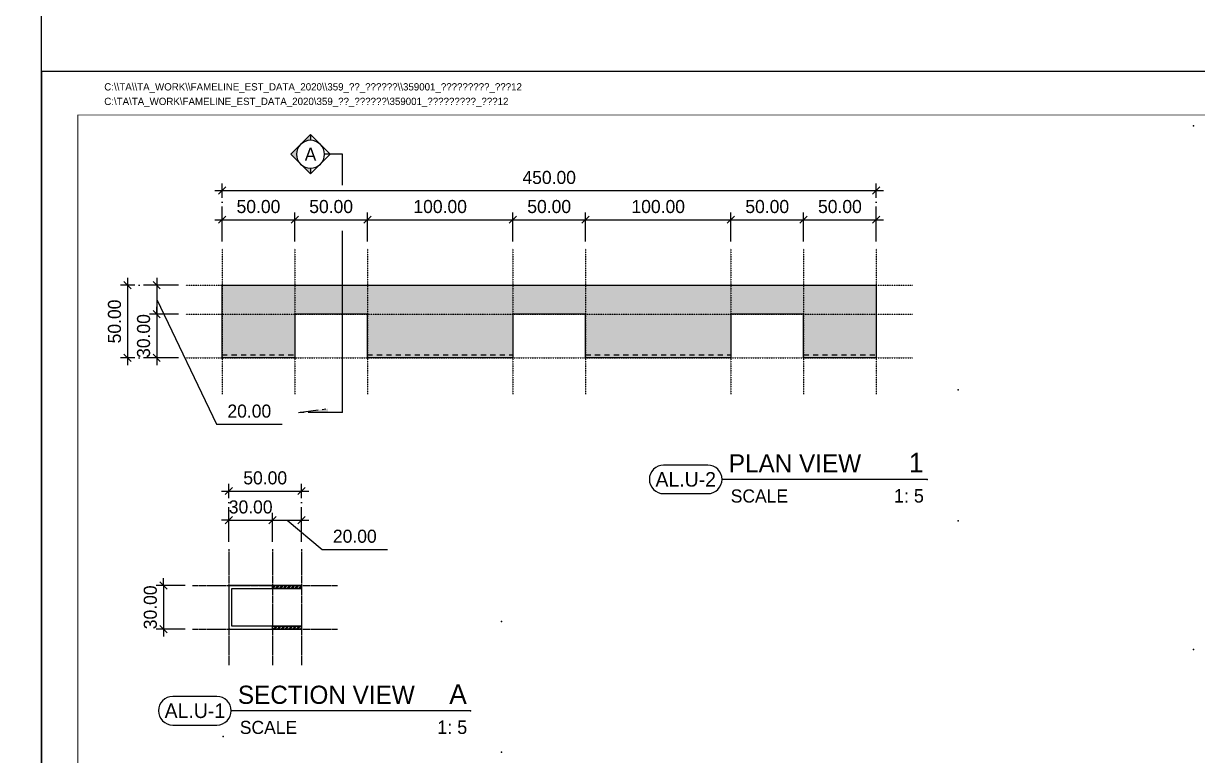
# Model space of a CAD drawing. Header units: millimetres. Extents: x -244126 to 368105, y -173968 to 259060.
# Drawn here: x -92094 to -91286, y 44819 to 45323 of the extents above; entities that cross this region are included whole.
import ezdxf
from ezdxf.enums import TextEntityAlignment as Align

# ---------------------------------------------------------------- set-up
doc = ezdxf.new("R2010")
doc.units = ezdxf.units.MM
doc.header["$MEASUREMENT"] = 0
for name, pattern in [('005_GG_TA_LINE', [13.75, 5, -1.25, 1.25, -1.25, 5]), ('ACAD_ISO04W100', [30, 24, -3, 0, -3]), ('BORDER2', [22.225, 6.35, -3.175, 6.35, -3.175, 0, -3.175]), ('CENTER', [2, 1.25, -0.25, 0.25, -0.25]), ('TA_GL_000.00010', [0.000275, 0.0001, -2.5e-05, 2.5e-05, -2.5e-05, 0.0001]), ('TA_GL_000.05000', [0.1375, 0.05, -0.0125, 0.0125, -0.0125, 0.05]), ('TA_GL_025.00000', [68.75, 25, -6.25, 6.25, -6.25, 25]), ('TA_HL_001.00000', [6.5, 3.55, -2.95]), ('TA_HL_003.00000', [19.5, 10.65, -8.85])]:
    doc.linetypes.add(name, pattern=pattern)
for name, color, linetype in [('000 - GRID', 8, 'CENTER'), ('000 - H A T C H', 8, 'Continuous'), ('000 - L I N E 0.1', 1, 'Continuous'), ('000 - SYMBOL CON', 1, 'Continuous'), ('000 - T E X T', 4, 'Continuous'), ('000 - TITLEBLOCK', 4, 'Continuous'), ('001 - ASCESSORIES', 1, 'Continuous'), ('A04_TUBE SERIES', 7, 'Continuous'), ('A11_ALU.SOLID SHEET', 7, 'Continuous')]:
    doc.layers.add(name, color=color, linetype=linetype)
doc.styles.add('Cetury Gothic', font='GOTHIC.TTF')
doc.styles.add('CORDIA', font='cordia.shx')
doc.styles.add('MtXpl_BrowalliaUPC', font='BrowalliaUPC.ttf')
doc.styles.add('TA', font='Cordia New.ttf', dxfattribs={"height": 4.5})
doc.dimstyles.new('DIM E-E', dxfattribs={"dimscale": 2, "dimtxt": 0.18, "dimasz": 0.1, "dimexe": 0.1, "dimexo": 0.1, "dimgap": 0.09, "dimtad": 1, "dimtoh": 1, "dimzin": 0, "dimdsep": 46, "dimtxsty": 'CORDIA', "dimblk": 'OBLIQUE', "dimcen": 0.1, "dimdle": 0.1, "dimclrd": 40, "dimclre": 140, "dimclrt": 3, "dimadec": 0, "dimazin": 0, "dimtfac": 1, "dimtix": 1, "dimtmove": 2, "dimatfit": 3, "dimfxl": 1, "dimtolj": 1, "dimtzin": 0, "dimarcsym": 0})
pattern_1 = [(45, (-130325.0565, 8658.7099), (-1.325825215, 1.325825215), []), (45, (-130324.1726, 8658.7099), (-1.325825215, 1.325825215), [])]

# ---------------------------------------------------------------- blocks, each defined once
blk = doc.blocks.new('*U1673')
at = {"layer": '000 - TITLEBLOCK', "color": 250}
blk.add_lwpolyline([(0, 0), (2970, 0), (2970, 2100), (0, 2100)], close=True, dxfattribs=at)
at = {"color": 4, "style": 'TA'}
blk.add_attdef('SCALE_SIZE', text='', height=12.51, dxfattribs=at).set_placement((2867.55, 50.13), align=Align.MIDDLE_LEFT)
blk.add_attdef('PAPER_SIZE', text='', height=12.51, dxfattribs=at).set_placement((2843, 49.87), align=Align.MIDDLE_RIGHT)
at = {"layer": '000 - T E X T', "color": 250, "style": 'TA'}
for tag, height, p in [('SUPERLINK', 10, (86.32, 2078.83)), ('NAMEFILE', 10, (86.32, 2058.82)), ('SC', 200, (16.82, 1876.05))]:
    blk.add_attdef(tag, text='', height=height, dxfattribs=at).set_placement(p, align=Align.MIDDLE_LEFT)
at = {"layer": '000 - T E X T', "color": 4, "style": 'TA'}
for tag, height, p in [('NAME_JOB_1', 10, (2618.33, 1691.25)), ('NAME_JOB_2', 10, (2618.33, 1669.43)), ('NAME_PROJECT_1', 15, (2469.03, 1594.85)), ('NAME_PROJECT_2', 15, (2469.03, 1557.85)), ('NAME_PROJECT_3', 15, (2469.03, 1520.85)), ('CODE_VALUE_1', 9.5, (2605.74, 1445.61)), ('CODE_VALUE_2', 9.5, (2605.74, 1415.61)), ('PART_NAME_VALUE_1', 9.5, (2605.74, 1379.37)), ('PART_NAME_VALUE_2', 9.5, (2605.74, 1349.37)), ('PART_NAME_VALUE_3', 9.5, (2605.74, 1319.37)), ('MATTERIAL_VALUE_1', 18, (2609.78, 1284.52)), ('SPEC_VALUE', 18, (2609.78, 1243.42)), ('THICKNESS_VALUE', 18, (2609.78, 1202.64)), ('COATING_VALUE_1', 18, (2609.78, 1162.5)), ('COATING_VALUE_2', 18, (2609.78, 1122.36)), ('NAME_TITLE_1', 12, (2472.53, 388.09)), ('NAME_TITLE_2', 12, (2472.53, 354.79)), ('NAME_TITLE_3', 12, (2472.53, 321.49)), ('DRAWING_NO1', 12, (2473.05, 164.58)), ('DRAWING_NO2', 12, (2473.05, 124.57))]:
    blk.add_attdef(tag, text='', height=height, dxfattribs=at).set_placement(p, align=Align.MIDDLE_LEFT)
for tag, p in [('NAME_DAFT', (2767.05, 681.08)), ('NAME_CHECKED', (2767.05, 612.98)), ('NAME_DESIGNER', (2767.05, 546.06)), ('NAME_DESIGN_MGR', (2767.05, 475.58))]:
    blk.add_attdef(tag, text='', height=18, dxfattribs=at).set_placement(p, align=Align.MIDDLE_CENTER)
for tag, p, height in [('REV', (2767.63, 251.25), 18.76), ('NAME_REMARK', (276.43, 86.52), 20)]:
    blk.add_attdef(tag, p, '', height=height, dxfattribs=at)
at = {"layer": '000 - T E X T', "color": 4, "style": 'Cetury Gothic'}
for tag, p in [('SHEET_NO.', (2807.89, 169.99)), ('TOTAL_SHEET_NO.', (2804.83, 88.2))]:
    blk.add_attdef(tag, text='', height=18, dxfattribs=at).set_placement(p, align=Align.CENTER)
blk = doc.blocks.new('A$Cfd196da9')
at = {"color": 0, "linetype": 'ByBlock', "const_width": 0.1}
blk.add_lwpolyline([(-143.5, -98), (96.5, -98), (96.5, 99), (-143.5, 99)], close=True, dxfattribs=at)
blk = doc.blocks.new('*U1674')
for p in [(792.5, 1012.5), (792.5, 652.5)]:
    blk.add_point(p)
at = {"linetype": '005_GG_TA_LINE'}
blk.add_point((125, 592.5), dxfattribs=at)
at = {"layer": '000 - L I N E 0.1', "color": 21, "linetype": 'Continuous'}
blk.add_lwpolyline([(35.6, 1050), (0, 1050), (0, 1014.4)], dxfattribs=at)
at = {"layer": '000 - TITLEBLOCK', "color": 250}
blk.add_lwpolyline([(0, 0), (1485, 0), (1485, 1050), (0, 1050)], close=True, dxfattribs=at)
at = {"layer": '000 - T E X T', "color": 3, "xscale": 5, "yscale": 5, "zscale": 5}
blk.add_blockref('A$Cfd196da9', (742.5, 525), dxfattribs=at)
at = {"color": 4, "style": 'TA'}
blk.add_attdef('PAPER_SIZE', text='', height=6.25, dxfattribs=at).set_placement((1421.5, 24.94), align=Align.MIDDLE_RIGHT)
blk.add_attdef('SCALE_SIZE', text='', height=6.25, dxfattribs=at).set_placement((1433.78, 25.07), align=Align.MIDDLE_LEFT)
at = {"layer": '000 - T E X T', "color": 250, "style": 'TA'}
for tag, height, p in [('SUPERLINK', 5, (43.16, 1039.41)), ('NAMEFILE', 5, (43.16, 1029.41)), ('SC', 100, (8.41, 938.03))]:
    blk.add_attdef(tag, text='', height=height, dxfattribs=at).set_placement(p, align=Align.MIDDLE_LEFT)
at = {"layer": '000 - T E X T', "color": 4, "style": 'TA'}
for tag, height, p in [('NAME_JOB_1', 5, (1309.16, 845.63)), ('NAME_JOB_2', 5, (1309.16, 834.72)), ('NAME_PROJECT_1', 7.5, (1234.52, 797.42)), ('NAME_PROJECT_2', 7.5, (1234.52, 778.92)), ('NAME_PROJECT_3', 7.5, (1234.52, 760.42)), ('CODE_VALUE_1', 4.75, (1302.87, 722.8)), ('CODE_VALUE_2', 4.75, (1302.87, 707.8)), ('PART_NAME_VALUE_1', 4.75, (1302.87, 689.69)), ('PART_NAME_VALUE_2', 4.75, (1302.87, 674.69)), ('PART_NAME_VALUE_3', 4.75, (1302.87, 659.69)), ('MATTERIAL_VALUE_1', 9, (1304.89, 642.26)), ('SPEC_VALUE', 9, (1304.89, 621.71)), ('THICKNESS_VALUE', 9, (1304.89, 601.32)), ('COATING_VALUE_1', 9, (1304.89, 581.25)), ('COATING_VALUE_2', 9, (1304.89, 561.18)), ('NAME_TITLE_1', 6, (1236.27, 194.04)), ('NAME_TITLE_2', 6, (1236.27, 177.39)), ('NAME_TITLE_3', 6, (1236.27, 160.74)), ('DRAWING_NO1', 6, (1236.53, 82.29)), ('DRAWING_NO2', 6, (1236.53, 62.29))]:
    blk.add_attdef(tag, text='', height=height, dxfattribs=at).set_placement(p, align=Align.MIDDLE_LEFT)
for tag, p in [('NAME_DAFT', (1383.53, 340.54)), ('NAME_CHECKED', (1383.53, 306.49)), ('NAME_DESIGNER', (1383.53, 273.03)), ('NAME_DESIGN_MGR', (1383.53, 237.79))]:
    blk.add_attdef(tag, text='', height=9, dxfattribs=at).set_placement(p, align=Align.MIDDLE_CENTER)
for tag, p, height in [('REV', (1383.82, 125.62), 9.38), ('NAME_REMARK', (138.21, 43.26), 10)]:
    blk.add_attdef(tag, p, '', height=height, dxfattribs=at)
at = {"layer": '000 - T E X T', "color": 4, "style": 'Cetury Gothic'}
for tag, p in [('SHEET_NO.', (1403.95, 84.99)), ('TOTAL_SHEET_NO.', (1402.41, 44.1))]:
    blk.add_attdef(tag, text='', height=9, dxfattribs=at).set_placement(p, align=Align.CENTER)
blk = doc.blocks.new('*U3324')
at = {"layer": '001 - ASCESSORIES', "color": 0, "linetype": 'ByBlock'}
for points in [[(-75, -50), (-125, -50), (-125, -20), (-175, -20), (-175, -50), (-225, -50), (-225, 0), (225, 0), (225, -50), (175, -50), (175, -20), (125, -20), (125, -50), (75, -50)], [(75, -50), (25, -50), (25, -20), (-25, -20), (-25, -50), (-75, -50)]]:
    blk.add_lwpolyline(points, dxfattribs=at)
blk = doc.blocks.new('*U301')
at = {"color": 3}
blk.add_point((0, -50), dxfattribs=at)
at = {"layer": '000 - GRID', "color": 0, "linetype": 'ByBlock'}
blk.add_line((0, 25), (0, -75), dxfattribs=at)
at = {"layer": '000 - GRID', "color": 0}
blk.add_point((0, 0), dxfattribs=at)
at = {"style": 'TA', "flags": 1}
blk.add_attdef('LOCATION', (6, 6), '', height=4.5, dxfattribs=at)
blk = doc.blocks.new('*U779')
at = {"color": 3}
blk.add_point((0, -450), dxfattribs=at)
at = {"layer": '000 - GRID', "color": 0, "linetype": 'ByBlock'}
blk.add_line((0, 25), (0, -475), dxfattribs=at)
at = {"layer": '000 - GRID', "color": 0}
blk.add_point((0, 0), dxfattribs=at)
at = {"style": 'TA', "flags": 1}
blk.add_attdef('LOCATION', (6, 6), '', height=4.5, dxfattribs=at)
blk = doc.blocks.new('_Oblique')
at = {"color": 0, "linetype": 'ByBlock', "lineweight": -2}
blk.add_line((-0.5, -0.5), (0.5, 0.5), dxfattribs=at)
blk = doc.blocks.new('*D3327')
at = {"layer": 'A04_TUBE SERIES', "color": 40, "lineweight": -2, "transparency": 16777216}
blk.add_line((-91961.88, 45187.82), (-91901.88, 45187.82), dxfattribs=at)
at = {"layer": 'A04_TUBE SERIES', "color": 140, "linetype": 'ACAD_ISO04W100', "lineweight": -2, "transparency": 16777216}
for p, q in [((-91956.88, 45172.82), (-91956.88, 45192.82)), ((-91906.88, 45172.82), (-91906.88, 45192.82))]:
    blk.add_line(p, q, dxfattribs=at)
at = {"layer": 'Defpoints', "color": 0, "transparency": 16777216}
for p in [(-91906.88, 45187.82), (-91956.88, 45167.82), (-91906.88, 45167.82)]:
    blk.add_point(p, dxfattribs=at)
at = {"layer": 'A04_TUBE SERIES', "color": 40, "lineweight": -2, "transparency": 16777216, "xscale": 5, "yscale": 5, "zscale": 5, "rotation": 180}
blk.add_blockref('_Oblique', (-91956.88, 45187.82), dxfattribs=at)
at = {"layer": 'A04_TUBE SERIES', "color": 40, "lineweight": -2, "transparency": 16777216, "xscale": 5, "yscale": 5, "zscale": 5}
blk.add_blockref('_Oblique', (-91906.88, 45187.82), dxfattribs=at)
at = {"layer": 'A04_TUBE SERIES', "color": 3, "transparency": 16777216, "insert": (-91931.88, 45196.82), "char_height": 9, "attachment_point": 5, "style": 'CORDIA'}
blk.add_mtext('\\A1;50.00', dxfattribs=at)
blk = doc.blocks.new('*D3328')
at = {"layer": 'A04_TUBE SERIES', "color": 40, "lineweight": -2, "transparency": 16777216}
blk.add_line((-91911.88, 45187.82), (-91851.88, 45187.82), dxfattribs=at)
at = {"layer": 'A04_TUBE SERIES', "color": 140, "linetype": 'ACAD_ISO04W100', "lineweight": -2, "transparency": 16777216}
for p, q in [((-91906.88, 45172.82), (-91906.88, 45192.82)), ((-91856.88, 45172.82), (-91856.88, 45192.82))]:
    blk.add_line(p, q, dxfattribs=at)
at = {"layer": 'Defpoints', "color": 0, "transparency": 16777216}
for p in [(-91856.88, 45187.82), (-91906.88, 45167.82), (-91856.88, 45167.82)]:
    blk.add_point(p, dxfattribs=at)
at = {"layer": 'A04_TUBE SERIES', "color": 40, "lineweight": -2, "transparency": 16777216, "xscale": 5, "yscale": 5, "zscale": 5, "rotation": 180}
blk.add_blockref('_Oblique', (-91906.88, 45187.82), dxfattribs=at)
at = {"layer": 'A04_TUBE SERIES', "color": 40, "lineweight": -2, "transparency": 16777216, "xscale": 5, "yscale": 5, "zscale": 5}
blk.add_blockref('_Oblique', (-91856.88, 45187.82), dxfattribs=at)
at = {"layer": 'A04_TUBE SERIES', "color": 3, "transparency": 16777216, "insert": (-91881.88, 45196.82), "char_height": 9, "attachment_point": 5, "style": 'CORDIA'}
blk.add_mtext('\\A1;50.00', dxfattribs=at)
blk = doc.blocks.new('*D3329')
at = {"layer": 'A04_TUBE SERIES', "color": 40, "lineweight": -2, "transparency": 16777216}
blk.add_line((-91861.88, 45187.82), (-91751.88, 45187.82), dxfattribs=at)
at = {"layer": 'A04_TUBE SERIES', "color": 140, "linetype": 'ACAD_ISO04W100', "lineweight": -2, "transparency": 16777216}
for p, q in [((-91856.88, 45172.82), (-91856.88, 45192.82)), ((-91756.88, 45172.82), (-91756.88, 45192.82))]:
    blk.add_line(p, q, dxfattribs=at)
at = {"layer": 'Defpoints', "color": 0, "transparency": 16777216}
for p in [(-91756.88, 45187.82), (-91856.88, 45167.82), (-91756.88, 45167.82)]:
    blk.add_point(p, dxfattribs=at)
at = {"layer": 'A04_TUBE SERIES', "color": 40, "lineweight": -2, "transparency": 16777216, "xscale": 5, "yscale": 5, "zscale": 5, "rotation": 180}
blk.add_blockref('_Oblique', (-91856.88, 45187.82), dxfattribs=at)
at = {"layer": 'A04_TUBE SERIES', "color": 40, "lineweight": -2, "transparency": 16777216, "xscale": 5, "yscale": 5, "zscale": 5}
blk.add_blockref('_Oblique', (-91756.88, 45187.82), dxfattribs=at)
at = {"layer": 'A04_TUBE SERIES', "color": 3, "transparency": 16777216, "insert": (-91806.88, 45196.82), "char_height": 9, "attachment_point": 5, "style": 'CORDIA'}
blk.add_mtext('\\A1;100.00', dxfattribs=at)
blk = doc.blocks.new('*D3330')
at = {"layer": 'A04_TUBE SERIES', "color": 40, "lineweight": -2, "transparency": 16777216}
blk.add_line((-91761.88, 45187.82), (-91701.88, 45187.82), dxfattribs=at)
at = {"layer": 'A04_TUBE SERIES', "color": 140, "linetype": 'ACAD_ISO04W100', "lineweight": -2, "transparency": 16777216}
for p, q in [((-91756.88, 45172.82), (-91756.88, 45192.82)), ((-91706.88, 45172.82), (-91706.88, 45192.82))]:
    blk.add_line(p, q, dxfattribs=at)
at = {"layer": 'Defpoints', "color": 0, "transparency": 16777216}
for p in [(-91706.88, 45187.82), (-91756.88, 45167.82), (-91706.88, 45167.82)]:
    blk.add_point(p, dxfattribs=at)
at = {"layer": 'A04_TUBE SERIES', "color": 40, "lineweight": -2, "transparency": 16777216, "xscale": 5, "yscale": 5, "zscale": 5, "rotation": 180}
blk.add_blockref('_Oblique', (-91756.88, 45187.82), dxfattribs=at)
at = {"layer": 'A04_TUBE SERIES', "color": 40, "lineweight": -2, "transparency": 16777216, "xscale": 5, "yscale": 5, "zscale": 5}
blk.add_blockref('_Oblique', (-91706.88, 45187.82), dxfattribs=at)
at = {"layer": 'A04_TUBE SERIES', "color": 3, "transparency": 16777216, "insert": (-91731.88, 45196.82), "char_height": 9, "attachment_point": 5, "style": 'CORDIA'}
blk.add_mtext('\\A1;50.00', dxfattribs=at)
blk = doc.blocks.new('*D3331')
at = {"layer": 'A04_TUBE SERIES', "color": 40, "lineweight": -2, "transparency": 16777216}
blk.add_line((-91711.88, 45187.82), (-91601.88, 45187.82), dxfattribs=at)
at = {"layer": 'A04_TUBE SERIES', "color": 140, "linetype": 'ACAD_ISO04W100', "lineweight": -2, "transparency": 16777216}
for p, q in [((-91706.88, 45172.82), (-91706.88, 45192.82)), ((-91606.88, 45172.82), (-91606.88, 45192.82))]:
    blk.add_line(p, q, dxfattribs=at)
at = {"layer": 'Defpoints', "color": 0, "transparency": 16777216}
for p in [(-91606.88, 45187.82), (-91706.88, 45167.82), (-91606.88, 45167.82)]:
    blk.add_point(p, dxfattribs=at)
at = {"layer": 'A04_TUBE SERIES', "color": 40, "lineweight": -2, "transparency": 16777216, "xscale": 5, "yscale": 5, "zscale": 5, "rotation": 180}
blk.add_blockref('_Oblique', (-91706.88, 45187.82), dxfattribs=at)
at = {"layer": 'A04_TUBE SERIES', "color": 40, "lineweight": -2, "transparency": 16777216, "xscale": 5, "yscale": 5, "zscale": 5}
blk.add_blockref('_Oblique', (-91606.88, 45187.82), dxfattribs=at)
at = {"layer": 'A04_TUBE SERIES', "color": 3, "transparency": 16777216, "insert": (-91656.88, 45196.82), "char_height": 9, "attachment_point": 5, "style": 'CORDIA'}
blk.add_mtext('\\A1;100.00', dxfattribs=at)
blk = doc.blocks.new('*D3332')
at = {"layer": 'A04_TUBE SERIES', "color": 40, "lineweight": -2, "transparency": 16777216}
blk.add_line((-91611.88, 45187.82), (-91551.88, 45187.82), dxfattribs=at)
at = {"layer": 'A04_TUBE SERIES', "color": 140, "linetype": 'ACAD_ISO04W100', "lineweight": -2, "transparency": 16777216}
for p, q in [((-91606.88, 45172.82), (-91606.88, 45192.82)), ((-91556.88, 45172.82), (-91556.88, 45192.82))]:
    blk.add_line(p, q, dxfattribs=at)
at = {"layer": 'Defpoints', "color": 0, "transparency": 16777216}
for p in [(-91556.88, 45187.82), (-91606.88, 45167.82), (-91556.88, 45167.82)]:
    blk.add_point(p, dxfattribs=at)
at = {"layer": 'A04_TUBE SERIES', "color": 40, "lineweight": -2, "transparency": 16777216, "xscale": 5, "yscale": 5, "zscale": 5, "rotation": 180}
blk.add_blockref('_Oblique', (-91606.88, 45187.82), dxfattribs=at)
at = {"layer": 'A04_TUBE SERIES', "color": 40, "lineweight": -2, "transparency": 16777216, "xscale": 5, "yscale": 5, "zscale": 5}
blk.add_blockref('_Oblique', (-91556.88, 45187.82), dxfattribs=at)
at = {"layer": 'A04_TUBE SERIES', "color": 3, "transparency": 16777216, "insert": (-91581.88, 45196.82), "char_height": 9, "attachment_point": 5, "style": 'CORDIA'}
blk.add_mtext('\\A1;50.00', dxfattribs=at)
blk = doc.blocks.new('*D3333')
at = {"layer": 'A04_TUBE SERIES', "color": 40, "lineweight": -2, "transparency": 16777216}
blk.add_line((-91561.88, 45187.82), (-91501.88, 45187.82), dxfattribs=at)
at = {"layer": 'A04_TUBE SERIES', "color": 140, "linetype": 'ACAD_ISO04W100', "lineweight": -2, "transparency": 16777216}
for p, q in [((-91556.88, 45172.82), (-91556.88, 45192.82)), ((-91506.88, 45172.82), (-91506.88, 45192.82))]:
    blk.add_line(p, q, dxfattribs=at)
at = {"layer": 'Defpoints', "color": 0, "transparency": 16777216}
for p in [(-91506.88, 45187.82), (-91556.88, 45167.82), (-91506.88, 45167.82)]:
    blk.add_point(p, dxfattribs=at)
at = {"layer": 'A04_TUBE SERIES', "color": 40, "lineweight": -2, "transparency": 16777216, "xscale": 5, "yscale": 5, "zscale": 5, "rotation": 180}
blk.add_blockref('_Oblique', (-91556.88, 45187.82), dxfattribs=at)
at = {"layer": 'A04_TUBE SERIES', "color": 40, "lineweight": -2, "transparency": 16777216, "xscale": 5, "yscale": 5, "zscale": 5}
blk.add_blockref('_Oblique', (-91506.88, 45187.82), dxfattribs=at)
at = {"layer": 'A04_TUBE SERIES', "color": 3, "transparency": 16777216, "insert": (-91531.88, 45196.82), "char_height": 9, "attachment_point": 5, "style": 'CORDIA'}
blk.add_mtext('\\A1;50.00', dxfattribs=at)
blk = doc.blocks.new('*D3334')
at = {"layer": 'A04_TUBE SERIES', "color": 40, "lineweight": -2, "transparency": 16777216}
for p, q in [((-92001.88, 45147.82), (-92001.88, 45117.82)), ((-92001.88, 45132.82), (-91960.67, 45047.11)), ((-91960.67, 45047.11), (-91915.67, 45047.11))]:
    blk.add_line(p, q, dxfattribs=at)
at = {"layer": 'A04_TUBE SERIES', "color": 140, "linetype": 'ACAD_ISO04W100', "lineweight": -2, "transparency": 16777216}
for p, q in [((-91986.88, 45142.82), (-92006.88, 45142.82)), ((-91986.88, 45122.82), (-92006.88, 45122.82))]:
    blk.add_line(p, q, dxfattribs=at)
at = {"layer": 'Defpoints', "color": 0, "transparency": 16777216}
for p in [(-91981.88, 45142.82), (-92001.88, 45122.82), (-91981.88, 45122.82)]:
    blk.add_point(p, dxfattribs=at)
at = {"layer": 'A04_TUBE SERIES', "color": 40, "lineweight": -2, "transparency": 16777216, "xscale": 5, "yscale": 5, "zscale": 5}
for p, rotation in [((-92001.88, 45142.82), 90), ((-92001.88, 45122.82), 270)]:
    blk.add_blockref('_Oblique', p, dxfattribs=dict(at, rotation=rotation))
at = {"layer": 'A04_TUBE SERIES', "color": 3, "transparency": 16777216, "insert": (-91938.17, 45056.11), "char_height": 9, "attachment_point": 5, "style": 'CORDIA'}
blk.add_mtext('\\A1;20.00', dxfattribs=at)
blk = doc.blocks.new('*D3335')
at = {"layer": 'A04_TUBE SERIES', "color": 140, "linetype": 'ACAD_ISO04W100', "lineweight": -2, "transparency": 16777216}
for p, q in [((-91986.88, 45122.82), (-92006.88, 45122.82)), ((-91986.88, 45092.82), (-92006.88, 45092.82))]:
    blk.add_line(p, q, dxfattribs=at)
at = {"layer": 'A04_TUBE SERIES', "color": 40, "lineweight": -2, "transparency": 16777216}
for p, q in [((-92001.88, 45122.82), (-92001.88, 45127.82)), ((-92001.88, 45122.82), (-92001.88, 45092.82)), ((-92001.88, 45092.82), (-92001.88, 45087.82))]:
    blk.add_line(p, q, dxfattribs=at)
at = {"layer": 'Defpoints', "color": 0, "transparency": 16777216}
for p in [(-91981.88, 45122.82), (-92001.88, 45092.82), (-91981.88, 45092.82)]:
    blk.add_point(p, dxfattribs=at)
at = {"layer": 'A04_TUBE SERIES', "color": 40, "lineweight": -2, "transparency": 16777216, "xscale": 5, "yscale": 5, "zscale": 5}
for p, rotation in [((-92001.88, 45122.82), 270), ((-92001.88, 45092.82), 90)]:
    blk.add_blockref('_Oblique', p, dxfattribs=dict(at, rotation=rotation))
at = {"layer": 'A04_TUBE SERIES', "color": 3, "transparency": 16777216, "insert": (-92010.88, 45107.82), "char_height": 9, "attachment_point": 5, "rotation": 90, "style": 'CORDIA'}
blk.add_mtext('\\A1;30.00', dxfattribs=at)
blk = doc.blocks.new('*D3336')
at = {"layer": 'A04_TUBE SERIES', "color": 40, "lineweight": -2, "transparency": 16777216}
blk.add_line((-92021.88, 45147.82), (-92021.88, 45087.82), dxfattribs=at)
at = {"layer": 'A04_TUBE SERIES', "color": 140, "linetype": 'ACAD_ISO04W100', "lineweight": -2, "transparency": 16777216}
for p, q in [((-91986.88, 45142.82), (-92026.88, 45142.82)), ((-91986.88, 45092.82), (-92026.88, 45092.82))]:
    blk.add_line(p, q, dxfattribs=at)
at = {"layer": 'Defpoints', "color": 0, "transparency": 16777216}
for p in [(-91981.88, 45142.82), (-92021.88, 45092.82), (-91981.88, 45092.82)]:
    blk.add_point(p, dxfattribs=at)
at = {"layer": 'A04_TUBE SERIES', "color": 40, "lineweight": -2, "transparency": 16777216, "xscale": 5, "yscale": 5, "zscale": 5}
for p, rotation in [((-92021.88, 45142.82), 90), ((-92021.88, 45092.82), 270)]:
    blk.add_blockref('_Oblique', p, dxfattribs=dict(at, rotation=rotation))
at = {"layer": 'A04_TUBE SERIES', "color": 3, "transparency": 16777216, "insert": (-92030.88, 45117.82), "char_height": 9, "attachment_point": 5, "rotation": 90, "style": 'CORDIA'}
blk.add_mtext('\\A1;50.00', dxfattribs=at)
blk = doc.blocks.new('*D3337')
at = {"layer": 'A04_TUBE SERIES', "color": 140, "linetype": 'ACAD_ISO04W100', "lineweight": -2, "transparency": 16777216}
for p, q in [((-91956.88, 45172.82), (-91956.88, 45212.82)), ((-91506.88, 45172.82), (-91506.88, 45212.82))]:
    blk.add_line(p, q, dxfattribs=at)
at = {"layer": 'A04_TUBE SERIES', "color": 40, "lineweight": -2, "transparency": 16777216}
blk.add_line((-91961.88, 45207.82), (-91501.88, 45207.82), dxfattribs=at)
at = {"layer": 'Defpoints', "color": 0, "transparency": 16777216}
for p in [(-91506.88, 45207.82), (-91956.88, 45167.82), (-91506.88, 45167.82)]:
    blk.add_point(p, dxfattribs=at)
at = {"layer": 'A04_TUBE SERIES', "color": 40, "lineweight": -2, "transparency": 16777216, "xscale": 5, "yscale": 5, "zscale": 5, "rotation": 180}
blk.add_blockref('_Oblique', (-91956.88, 45207.82), dxfattribs=at)
at = {"layer": 'A04_TUBE SERIES', "color": 40, "lineweight": -2, "transparency": 16777216, "xscale": 5, "yscale": 5, "zscale": 5}
blk.add_blockref('_Oblique', (-91506.88, 45207.82), dxfattribs=at)
at = {"layer": 'A04_TUBE SERIES', "color": 3, "transparency": 16777216, "insert": (-91731.88, 45216.82), "char_height": 9, "attachment_point": 5, "style": 'CORDIA'}
blk.add_mtext('\\A1;450.00', dxfattribs=at)
blk = doc.blocks.new('*U3351')
at = {"color": 3}
blk.add_point((0, -30), dxfattribs=at)
at = {"layer": '000 - GRID', "color": 0, "linetype": 'ByBlock'}
blk.add_line((0, 25), (0, -55), dxfattribs=at)
at = {"layer": '000 - GRID', "color": 0}
blk.add_point((0, 0), dxfattribs=at)
at = {"style": 'TA', "flags": 1}
blk.add_attdef('LOCATION', (6, 6), '', height=4.5, dxfattribs=at)
blk = doc.blocks.new('*D3352')
at = {"layer": 'A04_TUBE SERIES', "color": 140, "linetype": 'ACAD_ISO04W100', "lineweight": -2, "transparency": 16777216}
for p, q in [((-91952.23, 44966.2), (-91952.23, 44986.2)), ((-91922.23, 44966.2), (-91922.23, 44986.2))]:
    blk.add_line(p, q, dxfattribs=at)
at = {"layer": 'A04_TUBE SERIES', "color": 40, "lineweight": -2, "transparency": 16777216}
for p, q in [((-91952.23, 44981.2), (-91957.23, 44981.2)), ((-91952.23, 44981.2), (-91922.23, 44981.2)), ((-91922.23, 44981.2), (-91917.23, 44981.2))]:
    blk.add_line(p, q, dxfattribs=at)
at = {"layer": 'Defpoints', "color": 0, "transparency": 16777216}
for p in [(-91922.23, 44981.2), (-91952.23, 44961.2), (-91922.23, 44961.2)]:
    blk.add_point(p, dxfattribs=at)
at = {"layer": 'A04_TUBE SERIES', "color": 40, "lineweight": -2, "transparency": 16777216, "xscale": 5, "yscale": 5, "zscale": 5}
blk.add_blockref('_Oblique', (-91952.23, 44981.2), dxfattribs=at)
at = {"layer": 'A04_TUBE SERIES', "color": 40, "lineweight": -2, "transparency": 16777216, "xscale": 5, "yscale": 5, "zscale": 5, "rotation": 180}
blk.add_blockref('_Oblique', (-91922.23, 44981.2), dxfattribs=at)
at = {"layer": 'A04_TUBE SERIES', "color": 3, "transparency": 16777216, "insert": (-91937.23, 44990.2), "char_height": 9, "attachment_point": 5, "style": 'CORDIA'}
blk.add_mtext('\\A1;30.00', dxfattribs=at)
blk = doc.blocks.new('*D3353')
at = {"layer": 'A04_TUBE SERIES', "color": 140, "linetype": 'ACAD_ISO04W100', "lineweight": -2, "transparency": 16777216}
for p, q in [((-91922.23, 44966.2), (-91922.23, 44986.2)), ((-91902.23, 44966.2), (-91902.23, 44986.2))]:
    blk.add_line(p, q, dxfattribs=at)
at = {"layer": 'A04_TUBE SERIES', "color": 40, "lineweight": -2, "transparency": 16777216}
for p, q in [((-91927.23, 44981.2), (-91897.23, 44981.2)), ((-91912.23, 44981.2), (-91888.1, 44961.05)), ((-91888.1, 44961.05), (-91843.1, 44961.05))]:
    blk.add_line(p, q, dxfattribs=at)
at = {"layer": 'Defpoints', "color": 0, "transparency": 16777216}
for p in [(-91902.23, 44981.2), (-91922.23, 44961.2), (-91902.23, 44961.2)]:
    blk.add_point(p, dxfattribs=at)
at = {"layer": 'A04_TUBE SERIES', "color": 40, "lineweight": -2, "transparency": 16777216, "xscale": 5, "yscale": 5, "zscale": 5, "rotation": 180}
blk.add_blockref('_Oblique', (-91922.23, 44981.2), dxfattribs=at)
at = {"layer": 'A04_TUBE SERIES', "color": 40, "lineweight": -2, "transparency": 16777216, "xscale": 5, "yscale": 5, "zscale": 5}
blk.add_blockref('_Oblique', (-91902.23, 44981.2), dxfattribs=at)
at = {"layer": 'A04_TUBE SERIES', "color": 3, "transparency": 16777216, "insert": (-91865.6, 44970.05), "char_height": 9, "attachment_point": 5, "style": 'CORDIA'}
blk.add_mtext('\\A1;20.00', dxfattribs=at)
blk = doc.blocks.new('*D3354')
at = {"layer": 'A04_TUBE SERIES', "color": 40, "lineweight": -2, "transparency": 16777216}
blk.add_line((-91957.23, 45001.2), (-91897.23, 45001.2), dxfattribs=at)
at = {"layer": 'A04_TUBE SERIES', "color": 140, "linetype": 'ACAD_ISO04W100', "lineweight": -2, "transparency": 16777216}
for p, q in [((-91952.23, 44966.2), (-91952.23, 45006.2)), ((-91902.23, 44966.2), (-91902.23, 45006.2))]:
    blk.add_line(p, q, dxfattribs=at)
at = {"layer": 'Defpoints', "color": 0, "transparency": 16777216}
for p in [(-91902.23, 45001.2), (-91952.23, 44961.2), (-91902.23, 44961.2)]:
    blk.add_point(p, dxfattribs=at)
at = {"layer": 'A04_TUBE SERIES', "color": 40, "lineweight": -2, "transparency": 16777216, "xscale": 5, "yscale": 5, "zscale": 5, "rotation": 180}
blk.add_blockref('_Oblique', (-91952.23, 45001.2), dxfattribs=at)
at = {"layer": 'A04_TUBE SERIES', "color": 40, "lineweight": -2, "transparency": 16777216, "xscale": 5, "yscale": 5, "zscale": 5}
blk.add_blockref('_Oblique', (-91902.23, 45001.2), dxfattribs=at)
at = {"layer": 'A04_TUBE SERIES', "color": 3, "transparency": 16777216, "insert": (-91927.23, 45010.2), "char_height": 9, "attachment_point": 5, "style": 'CORDIA'}
blk.add_mtext('\\A1;50.00', dxfattribs=at)
blk = doc.blocks.new('*D3355')
at = {"layer": 'A04_TUBE SERIES', "color": 140, "linetype": 'ACAD_ISO04W100', "lineweight": -2, "transparency": 16777216}
for p, q in [((-91982.23, 44936.2), (-92002.23, 44936.2)), ((-91982.23, 44906.2), (-92002.23, 44906.2))]:
    blk.add_line(p, q, dxfattribs=at)
at = {"layer": 'A04_TUBE SERIES', "color": 40, "lineweight": -2, "transparency": 16777216}
for p, q in [((-91997.23, 44936.2), (-91997.23, 44941.2)), ((-91997.23, 44936.2), (-91997.23, 44906.2)), ((-91997.23, 44906.2), (-91997.23, 44901.2))]:
    blk.add_line(p, q, dxfattribs=at)
at = {"layer": 'Defpoints', "color": 0, "transparency": 16777216}
for p in [(-91977.23, 44936.2), (-91997.23, 44906.2), (-91977.23, 44906.2)]:
    blk.add_point(p, dxfattribs=at)
at = {"layer": 'A04_TUBE SERIES', "color": 40, "lineweight": -2, "transparency": 16777216, "xscale": 5, "yscale": 5, "zscale": 5}
for p, rotation in [((-91997.23, 44936.2), 270), ((-91997.23, 44906.2), 90)]:
    blk.add_blockref('_Oblique', p, dxfattribs=dict(at, rotation=rotation))
at = {"layer": 'A04_TUBE SERIES', "color": 3, "transparency": 16777216, "insert": (-92006.23, 44921.2), "char_height": 9, "attachment_point": 5, "rotation": 90, "style": 'CORDIA'}
blk.add_mtext('\\A1;30.00', dxfattribs=at)
blk = doc.blocks.new('*U3514')
at = {"color": 4}
blk.add_line((-4.26, 5.7), (-32.47, 5.7), dxfattribs=at)
at = {"linetype": 'TA_GL_000.00010'}
blk.add_point((0, 18), dxfattribs=at)
for p in [(-4.26, 5.7), (0, 0)]:
    blk.add_point(p)
at = {"layer": '000 - SYMBOL CON', "color": 0, "linetype": 'ByBlock'}
blk.add_lwpolyline([(-40.51, 7.66, 0.414214), (-42.47, 5.7, 0.414214), (-40.51, 3.74), (-34.43, 3.74, 0.414214), (-32.47, 5.7, 0.414214), (-34.43, 7.66)], format="xyb", close=True, dxfattribs=at)
at = {"color": 4, "linetype": 'BORDER2', "style": 'Cetury Gothic'}
blk.add_text('SCALE', height=1.8, dxfattribs=at).set_placement((-31.28, 2.51))
at = {"color": 0, "style": 'TA'}
for tag, p in [('HEADING2', (-31.54, 10.65)), ('HEADING', (-31.54, 6.65))]:
    blk.add_attdef(tag, p, '', height=2.5, dxfattribs=at)
for tag, height, p in [('LO', 2.7, (-4.76, 6.65)), ('SC', 1.85, (-4.7, 2.51))]:
    blk.add_attdef(tag, text='', height=height, dxfattribs=at).set_placement(p, align=Align.RIGHT)
at = {"layer": '000 - T E X T', "color": 0, "style": 'MtXpl_BrowalliaUPC'}
blk.add_attdef('NO.CODE', text='', height=2, dxfattribs=at).set_placement((-37.47, 5.7), align=Align.MIDDLE_CENTER)
blk = doc.blocks.new('*U3356')
at = {"color": 4}
blk.add_line((-4.26, 5.7), (-37.17, 5.7), dxfattribs=at)
at = {"linetype": 'TA_GL_000.00010'}
blk.add_point((0, 18), dxfattribs=at)
for p in [(-4.26, 5.7), (0, 0)]:
    blk.add_point(p)
at = {"layer": '000 - SYMBOL CON', "color": 0, "linetype": 'ByBlock'}
blk.add_lwpolyline([(-45.22, 7.66, 0.414214), (-47.17, 5.7, 0.414214), (-45.22, 3.74), (-39.13, 3.74, 0.414214), (-37.17, 5.7, 0.414214), (-39.13, 7.66)], format="xyb", close=True, dxfattribs=at)
at = {"color": 4, "linetype": 'BORDER2', "style": 'Cetury Gothic'}
blk.add_text('SCALE', height=1.8, dxfattribs=at).set_placement((-35.99, 2.51))
at = {"color": 0, "style": 'TA'}
for tag, p in [('HEADING2', (-36.25, 10.65)), ('HEADING', (-36.25, 6.65))]:
    blk.add_attdef(tag, p, '', height=2.5, dxfattribs=at)
for tag, height, p in [('LO', 2.7, (-4.76, 6.65)), ('SC', 1.85, (-4.7, 2.51))]:
    blk.add_attdef(tag, text='', height=height, dxfattribs=at).set_placement(p, align=Align.RIGHT)
at = {"layer": '000 - T E X T', "color": 0, "style": 'MtXpl_BrowalliaUPC'}
blk.add_attdef('NO.CODE', text='', height=2, dxfattribs=at).set_placement((-42.17, 5.7), align=Align.MIDDLE_CENTER)
blk = doc.blocks.new('A$C6D7226B7')
blk.add_hatch(color=2).paths.add_polyline_path([(0.71, 5.6), (0, 0), (0.71, 0)])
at = {"color": 2, "linetype": 'CENTER', "ltscale": 3}
for p, q in [((0.71, 5.6), (0, 0)), ((0.71, 0), (0.71, 5.6))]:
    blk.add_line(p, q, dxfattribs=at)
blk = doc.blocks.new('A$C2FD3211E')
h = blk.add_hatch(color=2)
h.paths.add_polyline_path([(2.01, 7.26, -0.198912), (2.84, 5.25), (4.02, 5.25)])
h.paths.add_polyline_path([(-2.01, 7.26), (-4.02, 5.25), (-2.84, 5.25, -0.198912)])
h.paths.add_polyline_path([(0, 9.27), (-2.01, 7.26, -0.198912), (0, 8.09, -0.198912), (2.01, 7.26)])
at = {"color": 2}
blk.add_lwpolyline([(2.84, 5.25), (4.02, 5.25), (0, 9.27), (-4.02, 5.25), (-2.84, 5.25)], dxfattribs=at)
blk = doc.blocks.new('*U3367')
at = {"color": 2}
blk.add_circle((1.92, 0), 1.92, dxfattribs=at)
blk.add_circle((1.92, 0), 1.92, dxfattribs=at)
at = {"layer": '000 - SYMBOL CON', "color": 2, "linetype": 'ByBlock'}
for p, q in [((-2.49, 0), (0, 0)), ((-2.49, -35.52), (-0.49, -35.51))]:
    blk.add_line(p, q, dxfattribs=at)
blk.add_lwpolyline([(-2.49, -35.52), (-2.49, 0)], dxfattribs=at)
at = {"layer": 'Defpoints', "color": 250}
blk.add_lwpolyline([(1.92, 2.71), (-0.79, 0), (1.92, -2.71), (4.63, 0)], close=True, dxfattribs=at)
at = {"color": 3, "rotation": 270.0133338111252}
for name, p, xscale, yscale, zscale in [('A$C2FD3211E', (-1.62, 0), 0.6742075757186758, 0.6742075757186758, 0.6742075757186758), ('A$C6D7226B7', (-0.49, -35), 0.7254261282618395, 0.7254261282618395, 0.7254261282618395)]:
    blk.add_blockref(name, p, dxfattribs=dict(at, xscale=xscale, yscale=yscale, zscale=zscale))
at = {"layer": '000 - T E X T', "color": 0, "style": 'TA'}
blk.add_attdef('SYM', text='', height=1.8, dxfattribs=at).set_placement((1.92, 0), align=Align.MIDDLE_CENTER)

msp = doc.modelspace()

# ---------------------------------------------------------------- hatches: boundary and pattern name
at = {"layer": '000 - H A T C H', "transparency": 33554687}
h = msp.add_hatch(dxfattribs=at)
h.set_pattern_fill('DOTS', color=8, scale=50)
h.set_pattern_definition([(0, (-130571.564, 8763.261), (1.5625, 3.125), [0, -3.125])])
h.paths.add_polyline_path([(-91506.88129, 45142.81994), (-91956.88129, 45142.81994), (-91956.88129, 45092.81994), (-91906.88129, 45092.81994), (-91906.88129, 45122.81994), (-91856.88129, 45122.81994), (-91856.88129, 45092.81994), (-91806.88129, 45092.81994), (-91756.88129, 45092.81994), (-91756.88129, 45122.81994), (-91706.88129, 45122.81994), (-91706.88129, 45092.81994), (-91656.88129, 45092.81994), (-91606.88129, 45092.81994), (-91606.88129, 45122.81994), (-91556.88129, 45122.81994), (-91556.88129, 45092.81994), (-91506.88129, 45092.81994)])
h = msp.add_hatch(dxfattribs=at)
h.set_pattern_fill('ANSI32', color=8, scale=5)
h.set_pattern_definition(pattern_1)
h.paths.add_polyline_path([(-91922.22637, 44936.20478), (-91902.22637, 44936.20478), (-91902.22637, 44934.20478), (-91922.22637, 44934.20478)])
h = msp.add_hatch(dxfattribs=at)
h.set_pattern_fill('ANSI32', color=8, scale=5)
h.set_pattern_definition(pattern_1)
h.paths.add_polyline_path([(-91922.22637, 44908.20478), (-91902.22637, 44908.20478), (-91902.22637, 44906.20478), (-91922.22637, 44906.20478)])

# ---------------------------------------------------------------- linework, layer by layer
at = {"layer": '001 - ASCESSORIES', "color": 2}
msp.add_lwpolyline([(-91902.22637, 44908.20478), (-91950.22637, 44908.20478), (-91950.22637, 44934.20478), (-91902.22637, 44934.20478), (-91902.22637, 44936.20478), (-91951.22637, 44936.20478, 0.414213562), (-91952.22637, 44935.20478), (-91952.22637, 44907.20478, 0.414213562), (-91951.22637, 44906.20478), (-91902.22637, 44906.20478)], format="xyb", close=True, dxfattribs=at)
at = {"layer": '001 - ASCESSORIES', "color": 3}
for points in [[(-91922.22637, 44936.20478), (-91902.22637, 44936.20478), (-91902.22637, 44934.20478), (-91922.22637, 44934.20478)], [(-91922.22637, 44908.20478), (-91902.22637, 44908.20478), (-91902.22637, 44906.20478), (-91922.22637, 44906.20478)]]:
    msp.add_lwpolyline(points, close=True, dxfattribs=at)
at = {"layer": 'A11_ALU.SOLID SHEET', "color": 1, "linetype": 'TA_HL_001.00000'}
for points in [[(-91956.88129, 45094.81994), (-91906.88129, 45094.81994), (-91906.88129, 45092.81994), (-91956.88129, 45092.81994)], [(-91856.88129, 45094.81994), (-91756.88129, 45094.81994), (-91756.88129, 45092.81994), (-91856.88129, 45092.81994)], [(-91706.88129, 45094.81994), (-91606.88129, 45094.81994), (-91606.88129, 45092.81994), (-91706.88129, 45092.81994)], [(-91556.88129, 45094.81994), (-91506.88129, 45094.81994), (-91506.88129, 45092.81994), (-91556.88129, 45092.81994)]]:
    msp.add_lwpolyline(points, close=True, dxfattribs=at)

# ---------------------------------------------------------------- block references
at = {"color": 2, "linetype": 'TA_HL_003.00000'}
msp.add_blockref('*U1673', (-95051.11001, 44239.78993), dxfattribs=at)
ref = msp.add_blockref('*U1674', (-92081.11001, 44239.78993), dxfattribs=at)
ref.add_attrib('SUPERLINK', 'C:\\\\TA\\\\TA_WORK\\\\FAMELINE_EST_DATA_2020\\\\359_พอ_สถาปัตย์\\\\359001_คลีนิกเอกมัย_ซอย12', dxfattribs={"layer": '000 - T E X T', "color": 250, "height": 5, "style": 'TA'}).set_placement((-92037.94842, 45279.20328), align=Align.MIDDLE_LEFT)
ref.add_attrib('NAMEFILE', 'C:\\TA\\TA_WORK\\FAMELINE_EST_DATA_2020\\359_พอ_สถาปัตย์\\359001_คลีนิกเอกมัย_ซอย12', dxfattribs={"layer": '000 - T E X T', "color": 250, "height": 5, "style": 'TA'}).set_placement((-92037.94842, 45269.20218), align=Align.MIDDLE_LEFT)
at = {"layer": '000 - GRID', "linetype": 'TA_GL_000.05000'}
for p in [(-91956.88129, 45142.81994), (-91906.88129, 45142.81994), (-91856.88129, 45142.81994), (-91756.88129, 45142.81994), (-91706.88129, 45142.81994), (-91606.88129, 45142.81994), (-91556.88129, 45142.81994), (-91506.88129, 45142.81994)]:
    msp.add_blockref('*U301', p, dxfattribs=at)
at = {"layer": '000 - GRID', "linetype": 'TA_GL_000.05000', "rotation": 90}
for p in [(-91956.88129, 45142.81994), (-91956.88129, 45122.81994), (-91956.88129, 45092.81994)]:
    msp.add_blockref('*U779', p, dxfattribs=at)
at = {"layer": '000 - GRID'}
for p in [(-91952.22637, 44936.20478), (-91922.22637, 44936.20478), (-91902.22637, 44936.20478)]:
    msp.add_blockref('*U3351', p, dxfattribs=at)
at = {"layer": '000 - GRID', "rotation": 90}
for p in [(-91952.22637, 44936.20478), (-91952.22637, 44906.20478)]:
    msp.add_blockref('*U301', p, dxfattribs=at)
at = {"layer": '000 - SYMBOL CON', "color": 4, "linetype": 'TA_GL_025.00000'}
ref = msp.add_blockref('*U3367', (-91886.48617, 45232.8077), dxfattribs=dict(at, xscale=-5, yscale=5, zscale=5))
ref.add_attrib('SYM', 'A', dxfattribs={"layer": '000 - T E X T', "color": 0, "height": 9, "style": 'TA'}).set_placement((-91896.06139, 45232.80887), align=Align.MIDDLE_CENTER)
at = {"layer": '000 - T E X T', "xscale": 5, "yscale": 5, "zscale": 5}
for name, p, values in [('*U3514', (-91450.61547, 44980.71524), {'NO.CODE': 'AL.U-2', 'HEADING': 'PLAN VIEW', 'LO': '1', 'SC': '1: 5'}), ('*U3356', (-91764.76656, 44821.5644), {'NO.CODE': 'AL.U-1', 'HEADING': 'SECTION VIEW', 'LO': 'A', 'SC': '1: 5'})]:
    msp.add_blockref(name, p, dxfattribs=at).add_auto_attribs(values)
at = {"layer": 'A11_ALU.SOLID SHEET', "color": 3}
msp.add_blockref('*U3324', (-91731.88129, 45142.81994), dxfattribs=at)

# ---------------------------------------------------------------- dimensions: what is measured, and where the dimension line sits
at = {"layer": 'A04_TUBE SERIES', "color": 3}
for base, p1, p2, picture, middle in [((-91506.88129, 45207.81994), (-91956.88129, 45167.81994), (-91506.88129, 45167.81994), '*D3337', (-91731.88129, 45216.81994)), ((-91906.88129, 45187.81994), (-91956.88129, 45167.81994), (-91906.88129, 45167.81994), '*D3327', (-91931.88129, 45196.81994)), ((-91856.88129, 45187.81994), (-91906.88129, 45167.81994), (-91856.88129, 45167.81994), '*D3328', (-91881.88129, 45196.81994)), ((-91756.88129, 45187.81994), (-91856.88129, 45167.81994), (-91756.88129, 45167.81994), '*D3329', (-91806.88129, 45196.81994)), ((-91706.88129, 45187.81994), (-91756.88129, 45167.81994), (-91706.88129, 45167.81994), '*D3330', (-91731.88129, 45196.81994)), ((-91606.88129, 45187.81994), (-91706.88129, 45167.81994), (-91606.88129, 45167.81994), '*D3331', (-91656.88129, 45196.81994)), ((-91556.88129, 45187.81994), (-91606.88129, 45167.81994), (-91556.88129, 45167.81994), '*D3332', (-91581.88129, 45196.81994)), ((-91506.88129, 45187.81994), (-91556.88129, 45167.81994), (-91506.88129, 45167.81994), '*D3333', (-91531.88129, 45196.81994)), ((-91902.22637, 45001.20478), (-91952.22637, 44961.20478), (-91902.22637, 44961.20478), '*D3354', (-91927.22637, 45010.20478)), ((-91922.22637, 44981.20478), (-91952.22637, 44961.20478), (-91922.22637, 44961.20478), '*D3352', (-91937.22637, 44990.20478))]:
    dim = msp.add_linear_dim(base=base, p1=p1, p2=p2, dimstyle='DIM E-E', override={"dimscale": 50}, dxfattribs=at)
    dim.commit()
    dim.dimension.update_dxf_attribs({"geometry": picture, "text_midpoint": middle})
for base, p1, p2, picture, middle in [((-92021.88129, 45092.81994), (-91981.88129, 45142.81994), (-91981.88129, 45092.81994), '*D3336', (-92030.88129, 45117.81994)), ((-92001.88129, 45092.81994), (-91981.88129, 45122.81994), (-91981.88129, 45092.81994), '*D3335', (-92010.88129, 45107.81994)), ((-91997.22637, 44906.20478), (-91977.22637, 44936.20478), (-91977.22637, 44906.20478), '*D3355', (-92006.22637, 44921.20478))]:
    dim = msp.add_linear_dim(base=base, p1=p1, p2=p2, angle=90, dimstyle='DIM E-E', override={"dimscale": 50}, dxfattribs=at)
    dim.commit()
    dim.dimension.update_dxf_attribs({"geometry": picture, "text_midpoint": middle})
dim = msp.add_linear_dim(base=(-92001.88129, 45122.81994), p1=(-91981.88129, 45142.81994), p2=(-91981.88129, 45122.81994), angle=90, dimstyle='DIM E-E', override={"dimscale": 50, "dimtmove": 1}, dxfattribs=at)
dim.commit()
dim.dimension.update_dxf_attribs({"geometry": '*D3334', "text_midpoint": (-91956.17291, 45047.10999), "dimtype": 160})
dim = msp.add_linear_dim(base=(-91902.22637, 44981.20478), p1=(-91922.22637, 44961.20478), p2=(-91902.22637, 44961.20478), dimstyle='DIM E-E', override={"dimscale": 50, "dimtmove": 1}, dxfattribs=at)
dim.commit()
dim.dimension.update_dxf_attribs({"geometry": '*D3353', "text_midpoint": (-91883.60342, 44961.0535), "dimtype": 160})

doc.saveas('drawing.dxf')
